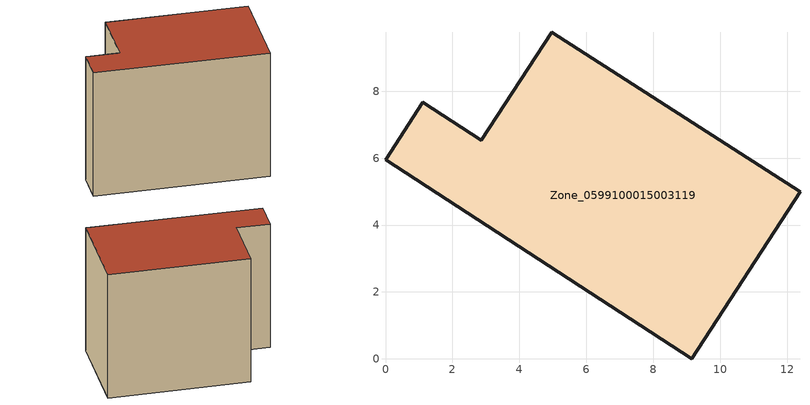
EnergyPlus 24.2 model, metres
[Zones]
Zone_0599100015003119
 floor ground (C_G): 9.15,0 0,5.95 1.11,7.67 2.87,6.53 4.96,9.77 12.39,5 z0.87
 wall outside (C_F): 0,5.95 9.15,0 12.39,5 4.96,9.77 2.87,6.53 1.11,7.67 0,5.95 z0.87:9.34
 roof outside (C_R): 1.11,7.67 0,5.95 9.15,0 12.39,5 4.96,9.77 2.87,6.53 z9.34
[BUILDING]
Pand.0599100015003119: North Axis=0; Terrain=City; Loads Convergence Tolerance Value=0.04; Temperature Convergence Tolerance Value=0.4; Solar Distribution=FullExterior; Maximum Number of Warmup Days=25; Minimum Number of Warmup Days=1
[Site:Location]
Rotterdam.The.Hague.AP_ZH_NLD Design_Conditions: Latitude=51.96; Longitude=4.45; Time Zone=1; Elevation=-4.5
[SITE:GROUNDTEMPERATURE:BUILDINGSURFACE]
18, 18, 18, 18, 18, 18, 18, 18, 18, 18, 18, 18
[MATERIAL] Thermal Absorptance=0.9; Solar Absorptance=0.7; Visible Absorptance=0.7
Name | Roughness | Thickness | Conductivity | Density | Specific Heat
G.TI.1975-1991 | MediumSmooth | 0.15 | 0.288461 | 540 | 1210
F.TI.1975-1991 | Rough | 0.3 | 0.230769 | 1920 | 840
R.TI.1975-1991 | MediumRough | 0.2 | 0.153846 | 1500 | 1000
[CONSTRUCTION]
C_G: G.TI.1975-1991
C_F: F.TI.1975-1991
C_R: R.TI.1975-1991
[ZONE]
Zone_0599100015003119: Type=1; Multiplier=1; Ceiling Height=Autocalculate; Volume=Autocalculate; Floor Area=autocalculate; Part of Total Floor Area=Yes
[ZONEINFILTRATION:DESIGNFLOWRATE]
Infil_Zone_0599100015003119: Zone or ZoneList or Space or SpaceList=Zone_0599100015003119; Schedule=AlwaysOn; Design Flow Rate Calculation Method=Flow/Area; Flow Rate per Floor Area=0.003; Constant Term Coefficient=1; Temperature Term Coefficient=0; Velocity Term Coefficient=0; Velocity Squared Term Coefficient=0
[HVACTEMPLATE:ZONE:IDEALLOADSAIRSYSTEM]
Zone_0599100015003119: Maximum Heating Supply Air Temperature=50; Minimum Cooling Supply Air Temperature=13; Maximum Heating Supply Air Humidity Ratio=0.0156; Minimum Cooling Supply Air Humidity Ratio=0.0077; Heating Limit=NoLimit; Cooling Limit=NoLimit; Dehumidification Control Type=ConstantSensibleHeatRatio; Cooling Sensible Heat Ratio=0.7; Dehumidification Setpoint=60; Humidification Control Type=None; Humidification Setpoint=30; Outdoor Air Method=None; Outdoor Air Flow Rate per Person=0.00944; Outdoor Air Flow Rate per Zone Floor Area=0; Outdoor Air Flow Rate per Zone=0; Demand Controlled Ventilation Type=None; Outdoor Air Economizer Type=NoEconomizer; Heat Recovery Type=None; Sensible Heat Recovery Effectiveness=0.7; Latent Heat Recovery Effectiveness=0.65
[ZONECONTROL:THERMOSTAT]
ThermostatControl_Zone_0599100015003119: Zone or ZoneList=Zone_0599100015003119; Control Type Schedule=DualSetpointControlType; Control 1=Thermostat_Zone_0599100015003119; Temperature Difference Between Cutout And Setpoint=0
[THERMOSTATSETPOINT:DUALSETPOINT]
Thermostat_Zone_0599100015003119: Heating Setpoint Temperature Schedule=HeatingSetpoint_Zone_0599100015003119; Cooling Setpoint Temperature Schedule=CoolingSetpoint_Zone_0599100015003119
[SCHEDULE:COMPACT]
HeatingSetpoint_Zone_0599100015003119: Through: 12/31, For: AllDays, Until: 24:00, 21
CoolingSetpoint_Zone_0599100015003119: Through: 12/31, For: AllDays, Until: 24:00, 24
DualSetpointControlType: Through: 12/31, For: AllDays, Until: 24:00, 4
AlwaysOn: Through: 12/31, For: AllDays, Until: 24:00, 1
